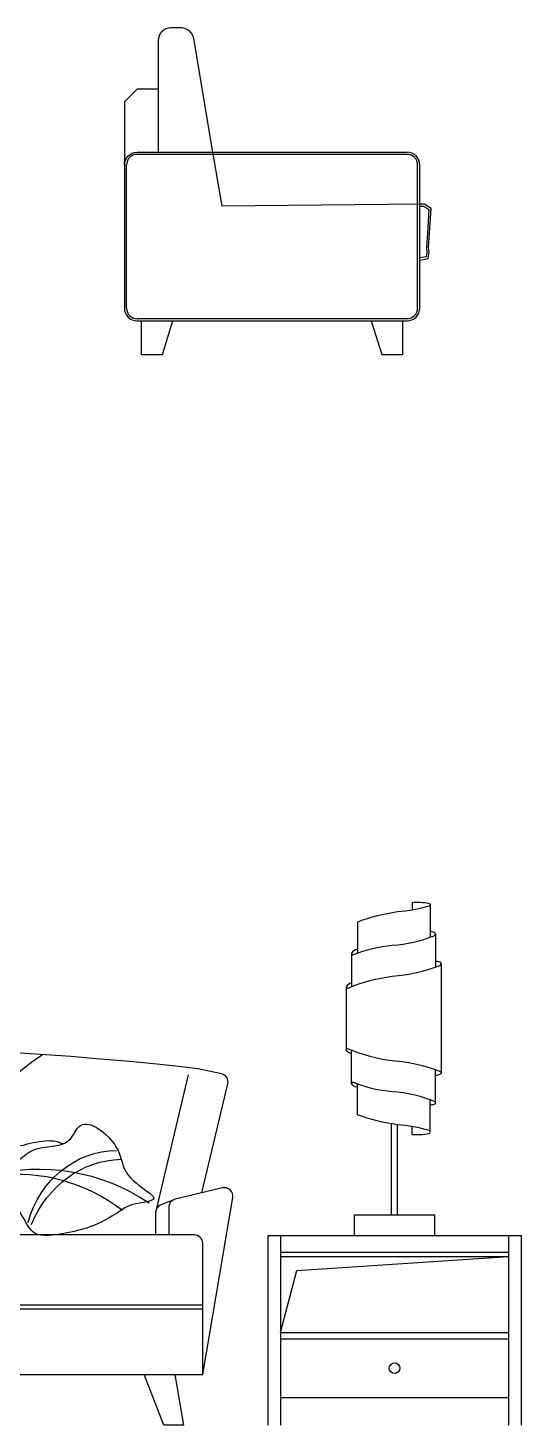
# Model space of a CAD drawing. Header units: inches. Extents: x 11 to 53.5, y 7.4 to 32.2.
# Drawn here: x 20.707 to 21.876, y 14.968 to 18.284 of the extents above; entities that cross this region are included whole.
import ezdxf

# ---------------------------------------------------------------- set-up
doc = ezdxf.new("R2010")
doc.units = ezdxf.units.IN
doc.header["$MEASUREMENT"] = 0
doc.layers.add('02', color=2, linetype='Continuous')

msp = doc.modelspace()

# ---------------------------------------------------------------- linework, layer by layer
at = {"layer": '02'}
for p, q in [((21.016, 18.2537), (21.016, 17.9887)), ((21.606, 17.9837), (20.966, 17.9837)), ((20.941, 17.6187), (20.941, 17.9587)), ((21.631, 17.6187), (21.631, 17.9587)), ((21.606, 17.5937), (20.966, 17.5937)), ((21.6179, 16.2087), (21.6179, 16.1891)), ((21.6605, 16.2029), (21.6605, 16.1256)), ((21.4885, 16.1619), (21.4885, 16.0894)), ((21.6731, 16.1334), (21.6731, 16.055)), ((21.4744, 16.0873), (21.4744, 16.0087)), ((21.6867, 16.0627), (21.6867, 15.8039)), ((21.4617, 16.0078), (21.4617, 15.8589)), ((21.4744, 15.7794), (21.4744, 15.858)), ((21.0871, 15.799), (21.0097, 15.4724)), ((21.166, 15.8016), (21.111, 15.814)), ((21.6731, 15.7332), (21.6731, 15.8117)), ((21.1195, 15.5193), (21.1811, 15.7778)), ((21.4885, 15.7048), (21.4885, 15.7773)), ((21.6605, 15.6638), (21.6605, 15.741)), ((21.6179, 15.658), (21.6179, 15.6776)), ((21.1685, 15.531), (21.0564, 15.5041)), ((21.0564, 15.5041), (21.0207, 15.4903)), ((21.0411, 15.4847), (21.0411, 15.4195)), ((21.1216, 15.0883), (21.1929, 15.5082)), ((21.0097, 15.4724), (21.0097, 15.4195)), ((21.1016, 15.4195), (20.4886, 15.4195)), ((21.2762, 15.4183), (21.8762, 15.4183)), ((21.2762, 15.4183), (21.2762, 14.9683)), ((21.3062, 15.4183), (21.3062, 14.9683)), ((21.8462, 15.4183), (21.8462, 14.9683)), ((21.8762, 15.4183), (21.8762, 14.9683)), ((21.1216, 15.0883), (21.1216, 15.3995)), ((21.3062, 15.3783), (21.8462, 15.3783)), ((21.3062, 15.3683), (21.8462, 15.3683)), ((21.3448, 15.3348), (21.8462, 15.3683)), ((21.3062, 15.1883), (21.3448, 15.3348)), ((19.1646, 15.2539), (21.1216, 15.2539)), ((19.1646, 15.2439), (21.1216, 15.2439)), ((21.3062, 15.1883), (21.8462, 15.1883)), ((21.3062, 15.1733), (21.8462, 15.1733)), ((19.1646, 15.0883), (21.1216, 15.0883)), ((21.3062, 15.0333), (21.8462, 15.0333))]:
    msp.add_line(p, q, dxfattribs=at)
for points in [[(21.146, 17.9887), (21.1002, 18.2587, 0.36585), (21.0707, 18.2837), (21.046, 18.2837, 0.414214), (21.016, 18.2537)], [(21.016, 18.1387), (20.966, 18.1387), (20.936, 18.1087), (20.936, 17.6187, 0.414214), (20.966, 17.5887), (21.606, 17.5887)], [(20.936, 17.9587, -0.414214), (20.966, 17.9887), (21.606, 17.9887)], [(21.636, 17.9587, 0.414214), (21.606, 17.9887)], [(21.606, 17.5887, 0.414214), (21.636, 17.6187), (21.636, 17.9587)], [(21.6179, 16.2087, -0.07376), (21.6579, 16.2064, -0.683692), (21.6583, 16.1995, -0.050203), (21.5835, 16.1858, 0.055728), (21.4885, 16.1619, 0.055728)], [(21.4885, 16.0963, 0.286375), (21.4744, 16.0873, 0.535144), (21.4791, 16.0849, -0.076804), (21.5711, 16.1067, 0.08084), (21.6699, 16.1295, 0.820175), (21.6699, 16.1374, 0.049163), (21.66, 16.1397, 0.049163)], [(21.4744, 16.0168, 0.26324), (21.4617, 16.0078, 0.535144), (21.4664, 16.0054, -0.066987), (21.5711, 16.0334, 0.071109), (21.6835, 16.0588, 0.820175), (21.6835, 16.0667, 0.051655), (21.6731, 16.0691)], [(21.4744, 15.8499, -0.26324), (21.4617, 15.8589, -0.535144), (21.4664, 15.8612, 0.066987), (21.5711, 15.8333, -0.071109), (21.6835, 15.8079, -0.820175), (21.6835, 15.8, -0.051655), (21.6731, 15.7975)], [(21.4885, 15.7703, -0.286375), (21.4744, 15.7794, -0.535144), (21.4791, 15.7818, 0.076804), (21.5711, 15.7599, -0.08084), (21.6699, 15.7372, -0.820175), (21.6699, 15.7293, -0.049163), (21.66, 15.7269, -0.049163)], [(21.6179, 15.658, 0.07376), (21.6579, 15.6603, 0.683692), (21.6583, 15.6671, 0.050203), (21.5835, 15.6809, -0.055728), (21.4885, 15.7048, -0.055728)]]:
    msp.add_lwpolyline(points, format="xyb", dxfattribs=at)
for points in [[(21.6389, 17.8658), (21.1677, 17.8609), (21.146, 17.9887)], [(21.636, 17.7328), (21.6558, 17.7365), (21.6581, 17.7506), (21.6569, 17.7635), (21.6593, 17.7965), (21.6628, 17.8553), (21.6475, 17.8658), (21.636, 17.8658)], [(21.636, 17.8608), (21.646, 17.8608), (21.6577, 17.8528), (21.6543, 17.7968), (21.6519, 17.7635), (21.6531, 17.7508), (21.6514, 17.7408), (21.636, 17.7379)], [(20.976, 17.5887), (20.976, 17.5087), (21.026, 17.5087), (21.051, 17.5887)], [(21.521, 17.5887), (21.546, 17.5087), (21.596, 17.5087), (21.596, 17.5887)], [(21.5695, 15.467), (21.5695, 15.683)], [(21.5828, 15.681), (21.5828, 15.467)], [(21.4817, 15.4183), (21.4817, 15.467), (21.6707, 15.467), (21.6707, 15.4183)], [(21.0558, 15.0883), (21.0762, 14.9683), (21.0293, 14.9683), (20.9832, 15.0883)]]:
    msp.add_lwpolyline(points, dxfattribs=at)
msp.add_circle((21.5762, 15.1033), 0.0125, dxfattribs=at)
for centre, radius, start, end in [((20.966, 17.9587), 0.025, 90, 180), ((21.606, 17.9587), 0.025, 0, 90), ((20.966, 17.6187), 0.025, 180, 270), ((21.606, 17.6187), 0.025, 270, 0), ((20.1431, 7.2219), 8.6464, 83.57288, 96.42712), ((21.043, 15.3792), 0.5559, 122.65, 152.892), ((21.1616, 15.7821), 0.02, 347.5269, 77.3678), ((21.1732, 15.5116), 0.02, 350.3579, 103.4869), ((21.0297, 15.4724), 0.02, 116.5495, 180), ((21.0611, 15.4847), 0.02, 103.4869, 180), ((21.1016, 15.3995), 0.02, 0, 90)]:
    msp.add_arc(centre, radius, start, end, dxfattribs=at)
at = {"layer": '02', "extrusion": (0, 0, -1)}
for centre, major_axis, start_param, end_param in [((20.9177, 15.3795), (0, 0.2404), 5.006215, 6.281069), ((20.734, 15.0275), (0, 0.5482), 6.039149, 6.830446), ((20.9339, 15.3374), (0, 0.2618), 5.131382, 6.259636), ((20.6804, 15.0793), (0, 0.4847), 6.177098, 6.886355)]:
    msp.add_ellipse(centre, major_axis=major_axis, ratio=0.913043, start_param=start_param, end_param=end_param, dxfattribs=at)
at = {"layer": '02'}
for points, knots in [([(20.6375, 15.578), (20.6291, 15.5778), (20.6001, 15.5638), (20.6558, 15.5134), (20.6908, 15.4785), (20.7191, 15.4105), (20.794, 15.4229), (20.8592, 15.4364), (20.9142, 15.467), (20.9528, 15.4963), (21.0229, 15.4989), (20.9702, 15.5366), (20.9303, 15.5685), (20.9274, 15.6357), (20.8327, 15.7101), (20.8068, 15.623), (20.7278, 15.6344), (20.686, 15.5952), (20.6559, 15.5784), (20.6375, 15.578)], [0, 0, 0, 0, 24.745627, 75.53113, 176.834759, 229.445206, 297.566138, 361.662638, 441.698298, 481.716035, 534.169181, 562.460227, 638.682249, 709.509726, 812.632561, 863.699451, 951.062791, 994.681159, 1049.588657, 1049.588657, 1049.588657, 1049.588657]), ([(20.7894, 15.6353), (20.7863, 15.6369), (20.7517, 15.6508), (20.6806, 15.6227), (20.5841, 15.6199), (20.5072, 15.6462), (20.4366, 15.6401), (20.3859, 15.6209), (20.3118, 15.6536), (20.3237, 15.5849), (20.3448, 15.5405), (20.3583, 15.4851), (20.3122, 15.4437), (20.371, 15.4347), (20.3841, 15.4484), (20.3868, 15.4512)], [41.997199, 41.997199, 41.997199, 41.997199, 53.322207, 163.7317, 238.657078, 342.212916, 403.809039, 441.815006, 512.687737, 552.567554, 632.213292, 712.031983, 739.473979, 789.446245, 802.465943, 802.465943, 802.465943, 802.465943])]:
    msp.add_open_spline(points, degree=3, knots=knots, dxfattribs=at)

doc.saveas('drawing.dxf')
